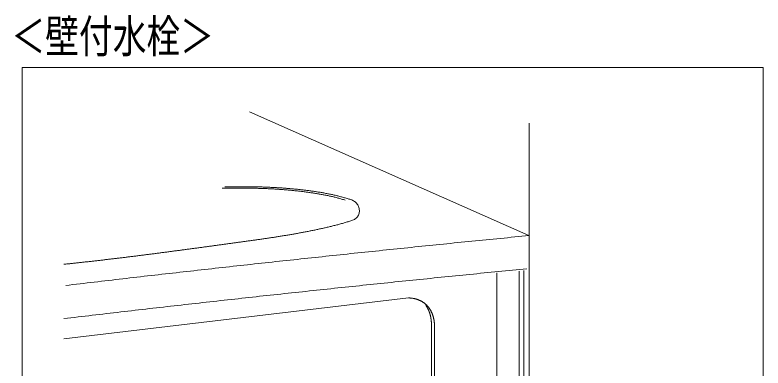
# Model space of a CAD drawing. Units: millimetres on the paper. Extents: x -305 to 305, y -152 to 152.
# Drawn here: x -255.3 to -200.8, y -29.4 to -3.7 of the extents above; entities that cross this region are included whole.
import ezdxf
from ezdxf.enums import TextEntityAlignment as Align

# ---------------------------------------------------------------- set-up
doc = ezdxf.new("R2010")
doc.units = ezdxf.units.MM
doc.layers.add('0-1_RV', color=7, linetype='Continuous', lineweight=9)
doc.styles.add('ＭＳ ゴシック', font='')
doc.styles.get('ＭＳ ゴシック').set_extended_font_data('MS Gothic')

msp = doc.modelspace()

# ---------------------------------------------------------------- linework, layer by layer
at = {"layer": '0-1_RV'}
for p, q in [((-238.236, -10.751), (-217.875, -19.782)), ((-217.855, -11.593), (-217.855, -31.417)), ((-218.259, -31.139), (-218.259, -22.33)), ((-220.214, -36.627), (-220.214, -22.502)), ((-218.583, -22.387), (-218.583, -30.967)), ((-251.781, -27.31), (-226.655, -24.329)), ((-224.979, -26.366), (-224.979, -36.648)), ((-224.751, -26.537), (-224.751, -36.841))]:
    msp.add_line(p, q, dxfattribs=at)
msp.add_lwpolyline([(-254.807, -60.33), (-200.815, -60.33), (-200.815, -7.527), (-254.807, -7.527)], close=True, dxfattribs=at)
for points in [[(-239.328, -16.317), (-239.398, -16.317), (-239.468, -16.318), (-239.537, -16.319), (-239.607, -16.32), (-239.676, -16.321), (-239.746, -16.322), (-239.815, -16.323), (-239.885, -16.324), (-239.955, -16.325), (-240.024, -16.327), (-240.094, -16.328), (-240.163, -16.33), (-240.233, -16.332)], [(-240.034, -16.232), (-239.964, -16.23), (-239.894, -16.229), (-239.825, -16.227), (-239.755, -16.226), (-239.686, -16.224), (-239.616, -16.223), (-239.546, -16.222), (-239.477, -16.221), (-239.407, -16.22), (-239.338, -16.219), (-239.268, -16.218), (-239.198, -16.218), (-239.129, -16.217), (-239.059, -16.217), (-238.99, -16.216), (-238.92, -16.216), (-238.85, -16.216), (-238.781, -16.216), (-238.711, -16.216), (-238.642, -16.216), (-238.572, -16.217), (-238.502, -16.217), (-238.433, -16.217), (-238.363, -16.218), (-238.294, -16.219), (-238.224, -16.219), (-238.154, -16.22), (-238.085, -16.221), (-238.015, -16.222), (-237.946, -16.224), (-237.876, -16.225), (-237.807, -16.226), (-237.737, -16.228), (-237.667, -16.229), (-237.598, -16.231), (-237.528, -16.233), (-237.459, -16.235), (-237.389, -16.237), (-237.32, -16.239)], [(-236.615, -16.378), (-236.685, -16.374), (-236.754, -16.37), (-236.824, -16.367), (-236.893, -16.363), (-236.963, -16.36), (-237.032, -16.357), (-237.102, -16.354), (-237.171, -16.351), (-237.241, -16.349), (-237.31, -16.346), (-237.38, -16.344), (-237.449, -16.341), (-237.519, -16.339), (-237.589, -16.337), (-237.658, -16.335), (-237.728, -16.333), (-237.797, -16.331), (-237.867, -16.329), (-237.936, -16.328), (-238.006, -16.326), (-238.076, -16.325), (-238.145, -16.323), (-238.215, -16.322), (-238.284, -16.321), (-238.354, -16.32), (-238.424, -16.319), (-238.493, -16.318), (-238.563, -16.318), (-238.632, -16.317), (-238.702, -16.317), (-238.772, -16.316), (-238.841, -16.316), (-238.911, -16.316), (-238.98, -16.316), (-239.05, -16.316), (-239.12, -16.316), (-239.189, -16.316), (-239.259, -16.317), (-239.328, -16.317)], [(-237.32, -16.239), (-237.25, -16.241), (-237.18, -16.244), (-237.111, -16.246), (-237.041, -16.249), (-236.972, -16.252), (-236.902, -16.254), (-236.833, -16.257), (-236.763, -16.261), (-236.694, -16.264), (-236.624, -16.267), (-236.555, -16.271), (-236.485, -16.274), (-236.416, -16.278), (-236.346, -16.282), (-236.277, -16.286), (-236.207, -16.29), (-236.138, -16.294), (-236.068, -16.298), (-235.999, -16.303), (-235.929, -16.307), (-235.86, -16.312), (-235.79, -16.317), (-235.721, -16.322), (-235.652, -16.327), (-235.582, -16.333), (-235.513, -16.338), (-235.443, -16.344), (-235.374, -16.349), (-235.305, -16.355), (-235.235, -16.361), (-235.166, -16.367), (-235.097, -16.374), (-235.027, -16.38), (-234.958, -16.387), (-234.889, -16.393), (-234.82, -16.4), (-234.75, -16.407), (-234.681, -16.415), (-234.612, -16.422)], [(-233.913, -16.633), (-233.982, -16.623), (-234.051, -16.614), (-234.12, -16.604), (-234.189, -16.595), (-234.258, -16.587), (-234.327, -16.578), (-234.396, -16.569), (-234.466, -16.561), (-234.535, -16.553), (-234.604, -16.545), (-234.673, -16.537), (-234.742, -16.529), (-234.811, -16.522), (-234.881, -16.514), (-234.95, -16.507), (-235.019, -16.5), (-235.088, -16.493), (-235.158, -16.486), (-235.227, -16.48), (-235.296, -16.473), (-235.365, -16.467), (-235.435, -16.461), (-235.504, -16.455), (-235.573, -16.449), (-235.643, -16.443), (-235.712, -16.438), (-235.782, -16.432), (-235.851, -16.427), (-235.92, -16.422), (-235.99, -16.417), (-236.059, -16.412), (-236.129, -16.407), (-236.198, -16.403), (-236.268, -16.398), (-236.337, -16.394), (-236.407, -16.389), (-236.476, -16.385), (-236.546, -16.381), (-236.615, -16.378)], [(-234.612, -16.422), (-234.543, -16.429), (-234.474, -16.437), (-234.404, -16.445), (-234.335, -16.453), (-234.266, -16.461), (-234.197, -16.47), (-234.128, -16.478), (-234.059, -16.487), (-233.99, -16.496), (-233.921, -16.505), (-233.852, -16.514), (-233.783, -16.523), (-233.714, -16.533), (-233.645, -16.543), (-233.576, -16.553), (-233.507, -16.563), (-233.439, -16.573), (-233.37, -16.584), (-233.301, -16.595), (-233.232, -16.606), (-233.164, -16.617), (-233.095, -16.628), (-233.026, -16.64), (-232.958, -16.652), (-232.889, -16.664), (-232.821, -16.676), (-232.752, -16.689), (-232.684, -16.702), (-232.615, -16.715), (-232.547, -16.728), (-232.479, -16.741), (-232.411, -16.755), (-232.342, -16.769), (-232.274, -16.784), (-232.206, -16.798), (-232.138, -16.813), (-232.07, -16.828), (-232.003, -16.844), (-231.935, -16.86)], [(-231.264, -17.206), (-231.33, -17.183), (-231.396, -17.161), (-231.462, -17.14), (-231.529, -17.12), (-231.596, -17.1), (-231.662, -17.081), (-231.73, -17.063), (-231.797, -17.044), (-231.864, -17.027), (-231.931, -17.009), (-231.999, -16.992), (-232.067, -16.976), (-232.134, -16.96), (-232.202, -16.944), (-232.27, -16.928), (-232.338, -16.913), (-232.406, -16.898), (-232.474, -16.883), (-232.542, -16.869), (-232.61, -16.855), (-232.678, -16.841), (-232.747, -16.828), (-232.815, -16.814), (-232.883, -16.801), (-232.952, -16.789), (-233.02, -16.776), (-233.089, -16.764), (-233.157, -16.752), (-233.226, -16.74), (-233.294, -16.728), (-233.363, -16.717), (-233.432, -16.705), (-233.5, -16.694), (-233.569, -16.684), (-233.638, -16.673), (-233.707, -16.663), (-233.776, -16.653), (-233.845, -16.643), (-233.913, -16.633)], [(-231.935, -16.86), (-231.867, -16.876), (-231.8, -16.893), (-231.732, -16.909), (-231.665, -16.927), (-231.597, -16.945), (-231.53, -16.963), (-231.463, -16.981), (-231.396, -17), (-231.329, -17.02), (-231.263, -17.04), (-231.196, -17.061), (-231.13, -17.083), (-231.065, -17.106)], [(-231.065, -17.106), (-230.995, -17.12), (-230.925, -17.137), (-230.857, -17.159), (-230.79, -17.184), (-230.725, -17.214), (-230.662, -17.247), (-230.601, -17.285), (-230.544, -17.328), (-230.49, -17.374), (-230.44, -17.426), (-230.395, -17.481), (-230.355, -17.54), (-230.32, -17.603), (-230.291, -17.668), (-230.268, -17.736), (-230.251, -17.805), (-230.24, -17.876), (-230.236, -17.947), (-230.238, -18.018), (-230.245, -18.089), (-230.259, -18.159), (-230.28, -18.228), (-230.306, -18.294), (-230.339, -18.358), (-230.378, -18.418), (-230.423, -18.473), (-230.475, -18.523), (-230.532, -18.565), (-230.595, -18.6), (-230.66, -18.628), (-230.727, -18.653), (-230.794, -18.678), (-230.861, -18.702), (-230.928, -18.725), (-230.996, -18.747), (-231.064, -18.769), (-231.132, -18.79), (-231.2, -18.811), (-231.268, -18.832)], [(-231.268, -18.832), (-231.337, -18.852), (-231.405, -18.872), (-231.474, -18.892), (-231.542, -18.911), (-231.611, -18.931), (-231.68, -18.95), (-231.749, -18.968), (-231.817, -18.987), (-231.886, -19.005), (-231.955, -19.023), (-232.024, -19.04), (-232.094, -19.058), (-232.163, -19.075), (-232.232, -19.092), (-232.301, -19.109), (-232.37, -19.126), (-232.44, -19.143), (-232.509, -19.159), (-232.579, -19.176), (-232.648, -19.192), (-232.718, -19.208), (-232.787, -19.224), (-232.857, -19.239), (-232.926, -19.255), (-232.996, -19.27), (-233.065, -19.286), (-233.135, -19.301), (-233.205, -19.316), (-233.275, -19.331), (-233.344, -19.345), (-233.414, -19.36), (-233.484, -19.375), (-233.554, -19.389), (-233.624, -19.403), (-233.693, -19.417), (-233.763, -19.431), (-233.833, -19.445), (-233.903, -19.459), (-233.973, -19.473)], [(-233.973, -19.473), (-234.043, -19.487), (-234.113, -19.5), (-234.183, -19.514), (-234.253, -19.527), (-234.323, -19.54), (-234.393, -19.553), (-234.463, -19.566), (-234.534, -19.579), (-234.604, -19.592), (-234.674, -19.605), (-234.744, -19.618), (-234.814, -19.63), (-234.884, -19.643), (-234.955, -19.655), (-235.025, -19.668), (-235.095, -19.68), (-235.165, -19.692), (-235.236, -19.704), (-235.306, -19.717), (-235.376, -19.729), (-235.446, -19.74), (-235.517, -19.752), (-235.587, -19.764), (-235.657, -19.776), (-235.728, -19.787), (-235.798, -19.799), (-235.868, -19.81), (-235.939, -19.822), (-236.009, -19.833), (-236.08, -19.844), (-236.15, -19.855), (-236.22, -19.866), (-236.291, -19.877), (-236.361, -19.888), (-236.432, -19.899), (-236.502, -19.91), (-236.573, -19.921), (-236.643, -19.931), (-236.714, -19.942)], [(-236.714, -19.942), (-236.784, -19.953), (-236.855, -19.963), (-236.925, -19.974), (-236.996, -19.984), (-237.066, -19.994), (-237.137, -20.004), (-237.208, -20.015), (-237.278, -20.025), (-237.349, -20.035), (-237.419, -20.045), (-237.49, -20.055), (-237.561, -20.065), (-237.631, -20.075), (-237.702, -20.085), (-237.772, -20.095), (-237.843, -20.105), (-237.914, -20.115), (-237.984, -20.125), (-238.055, -20.134), (-238.125, -20.144), (-238.196, -20.154), (-238.267, -20.164), (-238.337, -20.173), (-238.408, -20.183), (-238.479, -20.193), (-238.549, -20.202), (-238.62, -20.212), (-238.69, -20.222), (-238.761, -20.231), (-238.832, -20.241), (-238.902, -20.251), (-238.973, -20.26), (-239.044, -20.27), (-239.114, -20.28), (-239.185, -20.289), (-239.256, -20.299), (-239.326, -20.309), (-239.397, -20.319), (-239.468, -20.328)], [(-217.875, -19.782), (-218.135, -19.807), (-218.395, -19.832), (-218.655, -19.858), (-218.915, -19.883), (-219.175, -19.908), (-219.435, -19.934), (-219.695, -19.96), (-219.955, -19.985), (-220.215, -20.011), (-220.475, -20.036), (-220.735, -20.062), (-220.994, -20.088), (-221.254, -20.114), (-221.514, -20.14), (-221.774, -20.166), (-222.034, -20.192), (-222.294, -20.218), (-222.554, -20.244), (-222.814, -20.27), (-223.074, -20.296), (-223.334, -20.322), (-223.594, -20.349), (-223.853, -20.375), (-224.113, -20.401), (-224.373, -20.427), (-224.633, -20.454), (-224.893, -20.48), (-225.153, -20.507), (-225.413, -20.533), (-225.673, -20.56), (-225.932, -20.586), (-226.192, -20.613), (-226.452, -20.64), (-226.712, -20.667), (-226.972, -20.693), (-227.232, -20.72), (-227.492, -20.747), (-227.751, -20.774), (-228.011, -20.801)], [(-242.222, -20.706), (-242.293, -20.715), (-242.364, -20.725), (-242.434, -20.734), (-242.505, -20.744), (-242.576, -20.754), (-242.646, -20.763), (-242.717, -20.773), (-242.788, -20.782), (-242.858, -20.792), (-242.929, -20.801), (-243, -20.811), (-243.07, -20.82), (-243.141, -20.83), (-243.212, -20.839), (-243.282, -20.849), (-243.353, -20.858), (-243.424, -20.867), (-243.494, -20.877), (-243.565, -20.886), (-243.636, -20.896), (-243.706, -20.905), (-243.777, -20.914), (-243.848, -20.924), (-243.918, -20.933), (-243.989, -20.943), (-244.06, -20.952), (-244.13, -20.961), (-244.201, -20.971), (-244.272, -20.98), (-244.343, -20.989), (-244.413, -20.998), (-244.484, -21.008), (-244.555, -21.017), (-244.625, -21.026), (-244.696, -21.035), (-244.767, -21.045), (-244.837, -21.054), (-244.908, -21.063), (-244.979, -21.072)], [(-239.468, -20.328), (-239.538, -20.338), (-239.609, -20.348), (-239.679, -20.357), (-239.75, -20.367), (-239.821, -20.377), (-239.891, -20.387), (-239.962, -20.396), (-240.033, -20.406), (-240.103, -20.416), (-240.174, -20.426), (-240.244, -20.435), (-240.315, -20.445), (-240.386, -20.455), (-240.456, -20.465), (-240.527, -20.474), (-240.598, -20.484), (-240.668, -20.494), (-240.739, -20.503), (-240.81, -20.513), (-240.88, -20.523), (-240.951, -20.532), (-241.021, -20.542), (-241.092, -20.552), (-241.163, -20.561), (-241.233, -20.571), (-241.304, -20.581), (-241.375, -20.59), (-241.445, -20.6), (-241.516, -20.61), (-241.587, -20.619), (-241.657, -20.629), (-241.728, -20.639), (-241.799, -20.648), (-241.869, -20.658), (-241.94, -20.667), (-242.01, -20.677), (-242.081, -20.687), (-242.152, -20.696), (-242.222, -20.706)], [(-244.979, -21.072), (-245.05, -21.081), (-245.12, -21.091), (-245.191, -21.1), (-245.262, -21.109), (-245.332, -21.118), (-245.403, -21.127), (-245.474, -21.136), (-245.545, -21.145), (-245.615, -21.154), (-245.686, -21.163), (-245.757, -21.172), (-245.827, -21.181), (-245.898, -21.19), (-245.969, -21.199), (-246.04, -21.208), (-246.11, -21.217), (-246.181, -21.226), (-246.252, -21.235), (-246.323, -21.244), (-246.393, -21.253), (-246.464, -21.262), (-246.535, -21.271), (-246.606, -21.28), (-246.676, -21.288), (-246.747, -21.297), (-246.818, -21.306), (-246.889, -21.315), (-246.959, -21.324), (-247.03, -21.332), (-247.101, -21.341), (-247.172, -21.35), (-247.242, -21.358), (-247.313, -21.367), (-247.384, -21.376), (-247.455, -21.384), (-247.525, -21.393), (-247.596, -21.402), (-247.667, -21.41), (-247.738, -21.419)], [(-228.011, -20.801), (-228.271, -20.828), (-228.531, -20.855), (-228.791, -20.882), (-229.05, -20.909), (-229.31, -20.936), (-229.57, -20.963), (-229.83, -20.99), (-230.09, -21.017), (-230.349, -21.045), (-230.609, -21.072), (-230.869, -21.099), (-231.129, -21.126), (-231.389, -21.154), (-231.648, -21.181), (-231.908, -21.209), (-232.168, -21.236), (-232.428, -21.264), (-232.687, -21.291), (-232.947, -21.319), (-233.207, -21.347), (-233.467, -21.374), (-233.726, -21.402), (-233.986, -21.43), (-234.246, -21.458), (-234.505, -21.486), (-234.765, -21.514), (-235.025, -21.541), (-235.285, -21.569), (-235.544, -21.597), (-235.804, -21.625), (-236.064, -21.654), (-236.323, -21.682), (-236.583, -21.71), (-236.843, -21.738), (-237.103, -21.766), (-237.362, -21.795), (-237.622, -21.823), (-237.882, -21.851), (-238.141, -21.88)], [(-250.5, -21.738), (-250.571, -21.745), (-250.642, -21.753), (-250.713, -21.761), (-250.784, -21.769), (-250.854, -21.776), (-250.925, -21.784), (-250.996, -21.791), (-251.067, -21.799), (-251.138, -21.807), (-251.209, -21.814), (-251.28, -21.822), (-251.351, -21.829), (-251.422, -21.837), (-251.493, -21.844), (-251.563, -21.851), (-251.634, -21.859), (-251.705, -21.866), (-251.776, -21.873)], [(-247.738, -21.419), (-247.809, -21.427), (-247.879, -21.436), (-247.95, -21.444), (-248.021, -21.453), (-248.092, -21.461), (-248.163, -21.47), (-248.233, -21.478), (-248.304, -21.487), (-248.375, -21.495), (-248.446, -21.504), (-248.517, -21.512), (-248.587, -21.52), (-248.658, -21.529), (-248.729, -21.537), (-248.8, -21.545), (-248.871, -21.553), (-248.941, -21.562), (-249.012, -21.57), (-249.083, -21.578), (-249.154, -21.586), (-249.225, -21.594), (-249.296, -21.603), (-249.366, -21.611), (-249.437, -21.619), (-249.508, -21.627), (-249.579, -21.635), (-249.65, -21.643), (-249.721, -21.651), (-249.791, -21.659), (-249.862, -21.667), (-249.933, -21.675), (-250.004, -21.683), (-250.075, -21.691), (-250.146, -21.699), (-250.217, -21.707), (-250.287, -21.714), (-250.358, -21.722), (-250.429, -21.73), (-250.5, -21.738)], [(-238.141, -21.88), (-238.401, -21.908), (-238.661, -21.937), (-238.92, -21.965), (-239.18, -21.994), (-239.439, -22.023), (-239.699, -22.051), (-239.959, -22.08), (-240.218, -22.109), (-240.478, -22.137), (-240.738, -22.166), (-240.997, -22.195), (-241.257, -22.224), (-241.516, -22.253), (-241.776, -22.282), (-242.036, -22.311), (-242.295, -22.34), (-242.555, -22.369), (-242.814, -22.399), (-243.074, -22.428), (-243.333, -22.457), (-243.593, -22.486), (-243.853, -22.516), (-244.112, -22.545), (-244.372, -22.575), (-244.631, -22.604), (-244.891, -22.634), (-245.15, -22.663), (-245.41, -22.693), (-245.669, -22.723), (-245.929, -22.752), (-246.188, -22.782), (-246.448, -22.812), (-246.707, -22.842), (-246.967, -22.872), (-247.226, -22.902), (-247.486, -22.932), (-247.745, -22.962), (-248.005, -22.992), (-248.264, -23.023)], [(-218.029, -22.203), (-218.289, -22.228), (-218.548, -22.253), (-218.808, -22.278), (-219.068, -22.303), (-219.328, -22.329), (-219.588, -22.354), (-219.848, -22.379), (-220.108, -22.405), (-220.367, -22.431), (-220.627, -22.456), (-220.887, -22.482), (-221.147, -22.507), (-221.407, -22.533), (-221.667, -22.559), (-221.926, -22.585), (-222.186, -22.611), (-222.446, -22.637), (-222.706, -22.663), (-222.966, -22.689), (-223.225, -22.715), (-223.485, -22.741), (-223.745, -22.767), (-224.005, -22.793), (-224.265, -22.819), (-224.524, -22.846), (-224.784, -22.872), (-225.044, -22.898), (-225.304, -22.925), (-225.563, -22.951), (-225.823, -22.978), (-226.083, -23.004), (-226.343, -23.031), (-226.602, -23.057), (-226.862, -23.084), (-227.122, -23.111), (-227.382, -23.138), (-227.641, -23.164), (-227.901, -23.191), (-228.161, -23.218)], [(-248.264, -23.023), (-248.524, -23.053), (-248.783, -23.083), (-249.043, -23.114), (-249.302, -23.144), (-249.561, -23.175), (-249.821, -23.205), (-250.08, -23.236), (-250.34, -23.266), (-250.599, -23.297), (-250.859, -23.328), (-251.118, -23.358), (-251.377, -23.389), (-251.637, -23.42)], [(-228.161, -23.218), (-228.421, -23.245), (-228.68, -23.272), (-228.94, -23.299), (-229.2, -23.326), (-229.459, -23.353), (-229.719, -23.38), (-229.979, -23.407), (-230.238, -23.434), (-230.498, -23.461), (-230.758, -23.488), (-231.017, -23.516), (-231.277, -23.543), (-231.537, -23.57), (-231.796, -23.598), (-232.056, -23.625), (-232.316, -23.653), (-232.575, -23.68), (-232.835, -23.708), (-233.095, -23.735), (-233.354, -23.763), (-233.614, -23.791), (-233.874, -23.818), (-234.133, -23.846), (-234.393, -23.874), (-234.652, -23.902), (-234.912, -23.929), (-235.172, -23.957), (-235.431, -23.985), (-235.691, -24.013), (-235.95, -24.041), (-236.21, -24.069), (-236.47, -24.097), (-236.729, -24.126), (-236.989, -24.154), (-237.248, -24.182), (-237.508, -24.21), (-237.767, -24.239), (-238.027, -24.267), (-238.287, -24.295)], [(-238.287, -24.295), (-238.546, -24.324), (-238.806, -24.352), (-239.065, -24.381), (-239.325, -24.409), (-239.584, -24.438), (-239.844, -24.467), (-240.103, -24.495), (-240.363, -24.524), (-240.622, -24.553), (-240.882, -24.582), (-241.141, -24.61), (-241.401, -24.639), (-241.66, -24.668), (-241.92, -24.697), (-242.179, -24.726), (-242.439, -24.755), (-242.698, -24.785), (-242.958, -24.814), (-243.217, -24.843), (-243.477, -24.872), (-243.736, -24.902), (-243.995, -24.931), (-244.255, -24.96), (-244.514, -24.99), (-244.774, -25.019), (-245.033, -25.049), (-245.293, -25.079), (-245.552, -25.108), (-245.811, -25.138), (-246.071, -25.168), (-246.33, -25.197), (-246.59, -25.227), (-246.849, -25.257), (-247.108, -25.287), (-247.368, -25.317), (-247.627, -25.347), (-247.886, -25.377), (-248.146, -25.408), (-248.405, -25.438)], [(-226.655, -24.329), (-226.629, -24.329), (-226.604, -24.329), (-226.579, -24.33), (-226.554, -24.331), (-226.528, -24.332), (-226.503, -24.334), (-226.478, -24.337), (-226.453, -24.34), (-226.428, -24.343), (-226.403, -24.346), (-226.378, -24.349), (-226.353, -24.353), (-226.328, -24.357), (-226.303, -24.362), (-226.278, -24.367), (-226.254, -24.372), (-226.229, -24.377), (-226.204, -24.383), (-226.18, -24.389), (-226.155, -24.395), (-226.131, -24.402), (-226.107, -24.409), (-226.082, -24.416), (-226.058, -24.423), (-226.034, -24.431), (-226.01, -24.439), (-225.986, -24.447), (-225.963, -24.456), (-225.939, -24.465), (-225.916, -24.474), (-225.892, -24.484), (-225.869, -24.494), (-225.846, -24.504), (-225.823, -24.515), (-225.8, -24.526), (-225.777, -24.537), (-225.755, -24.548), (-225.733, -24.56), (-225.71, -24.572)], [(-225.71, -24.572), (-225.688, -24.584), (-225.666, -24.597), (-225.645, -24.61), (-225.623, -24.623), (-225.602, -24.637), (-225.581, -24.651), (-225.56, -24.665), (-225.539, -24.68), (-225.519, -24.695), (-225.499, -24.71), (-225.479, -24.725), (-225.459, -24.741), (-225.439, -24.757), (-225.42, -24.774), (-225.401, -24.79), (-225.382, -24.807), (-225.364, -24.824), (-225.346, -24.842), (-225.328, -24.86), (-225.31, -24.878), (-225.292, -24.896), (-225.275, -24.915), (-225.258, -24.934), (-225.242, -24.953), (-225.225, -24.972), (-225.209, -24.992), (-225.194, -25.011), (-225.178, -25.031), (-225.163, -25.052), (-225.148, -25.072), (-225.134, -25.093), (-225.119, -25.114), (-225.105, -25.135), (-225.092, -25.156), (-225.078, -25.178), (-225.065, -25.199), (-225.053, -25.221), (-225.04, -25.243), (-225.028, -25.265)], [(-225.385, -24.888), (-225.378, -24.898), (-225.371, -24.908), (-225.364, -24.918), (-225.358, -24.928), (-225.351, -24.937), (-225.344, -24.947), (-225.338, -24.957), (-225.331, -24.967), (-225.324, -24.978), (-225.318, -24.988), (-225.312, -24.998), (-225.305, -25.008), (-225.299, -25.018), (-225.293, -25.029), (-225.287, -25.039), (-225.281, -25.049), (-225.275, -25.06), (-225.269, -25.07), (-225.263, -25.081), (-225.258, -25.091), (-225.252, -25.102), (-225.246, -25.112), (-225.241, -25.123), (-225.235, -25.134), (-225.23, -25.144), (-225.225, -25.155), (-225.219, -25.166), (-225.214, -25.177), (-225.209, -25.187), (-225.204, -25.198), (-225.199, -25.209), (-225.194, -25.22), (-225.189, -25.231), (-225.184, -25.242), (-225.18, -25.253), (-225.175, -25.264), (-225.17, -25.275), (-225.166, -25.286), (-225.161, -25.297)], [(-248.405, -25.438), (-248.664, -25.468), (-248.924, -25.499), (-249.183, -25.529), (-249.442, -25.559), (-249.702, -25.59), (-249.961, -25.62), (-250.22, -25.651), (-250.48, -25.682), (-250.739, -25.712), (-250.998, -25.743), (-251.258, -25.774), (-251.517, -25.805), (-251.776, -25.836)], [(-225.161, -25.297), (-225.157, -25.308), (-225.153, -25.32), (-225.148, -25.331), (-225.144, -25.342), (-225.14, -25.353), (-225.136, -25.365), (-225.132, -25.376), (-225.128, -25.387), (-225.124, -25.398), (-225.12, -25.41), (-225.116, -25.421), (-225.112, -25.433), (-225.109, -25.444), (-225.105, -25.455), (-225.102, -25.467), (-225.098, -25.478), (-225.095, -25.49), (-225.091, -25.501), (-225.088, -25.513), (-225.085, -25.524), (-225.081, -25.536), (-225.078, -25.547), (-225.075, -25.559), (-225.072, -25.571), (-225.069, -25.582), (-225.066, -25.594), (-225.063, -25.605), (-225.061, -25.617), (-225.058, -25.629), (-225.055, -25.64), (-225.052, -25.652), (-225.05, -25.664), (-225.047, -25.676), (-225.045, -25.687), (-225.042, -25.699), (-225.04, -25.711), (-225.038, -25.722), (-225.035, -25.734), (-225.033, -25.746)], [(-225.028, -25.265), (-225.016, -25.288), (-225.005, -25.31), (-224.993, -25.333), (-224.982, -25.356), (-224.972, -25.379), (-224.961, -25.402), (-224.951, -25.425), (-224.942, -25.448), (-224.932, -25.472), (-224.923, -25.495), (-224.914, -25.519), (-224.905, -25.543), (-224.897, -25.566), (-224.889, -25.59), (-224.881, -25.614), (-224.874, -25.639), (-224.866, -25.663), (-224.859, -25.687), (-224.853, -25.711), (-224.846, -25.736), (-224.84, -25.76), (-224.834, -25.785), (-224.828, -25.81), (-224.822, -25.834), (-224.817, -25.859), (-224.812, -25.884), (-224.807, -25.909), (-224.802, -25.934), (-224.797, -25.958), (-224.793, -25.983), (-224.789, -26.008), (-224.785, -26.033), (-224.781, -26.058), (-224.778, -26.083), (-224.774, -26.109), (-224.771, -26.134), (-224.768, -26.159), (-224.766, -26.184), (-224.763, -26.209)], [(-225.033, -25.746), (-225.031, -25.758), (-225.029, -25.77), (-225.027, -25.781), (-225.025, -25.793), (-225.023, -25.805), (-225.021, -25.817), (-225.019, -25.829), (-225.017, -25.841), (-225.015, -25.852), (-225.014, -25.864), (-225.012, -25.876), (-225.01, -25.888), (-225.009, -25.9), (-225.007, -25.912), (-225.006, -25.924), (-225.004, -25.935), (-225.003, -25.947), (-225.001, -25.959), (-225, -25.971), (-224.999, -25.983), (-224.997, -25.995), (-224.996, -26.007), (-224.995, -26.019), (-224.994, -26.031), (-224.993, -26.043), (-224.992, -26.055), (-224.991, -26.067), (-224.99, -26.079), (-224.989, -26.091), (-224.988, -26.102), (-224.988, -26.114), (-224.987, -26.126), (-224.986, -26.138), (-224.985, -26.15), (-224.985, -26.162), (-224.984, -26.174), (-224.983, -26.186), (-224.983, -26.198), (-224.982, -26.21)], [(-224.982, -26.21), (-224.982, -26.222), (-224.982, -26.234), (-224.981, -26.246), (-224.981, -26.258), (-224.98, -26.27), (-224.98, -26.282), (-224.98, -26.294), (-224.98, -26.306), (-224.98, -26.318), (-224.98, -26.33), (-224.979, -26.342), (-224.979, -26.354), (-224.979, -26.366), (-224.979, -26.366)], [(-224.763, -26.209), (-224.761, -26.234), (-224.759, -26.26), (-224.757, -26.285), (-224.756, -26.31), (-224.754, -26.335), (-224.753, -26.36), (-224.752, -26.386), (-224.751, -26.411), (-224.751, -26.436), (-224.751, -26.462), (-224.751, -26.487), (-224.751, -26.512), (-224.751, -26.537)]]:
    msp.add_lwpolyline(points, dxfattribs=at)

# ---------------------------------------------------------------- texts
at = {"layer": '0-1_RV', "style": 'ＭＳ ゴシック', "width": 0.75}
msp.add_text('＜壁付水栓＞', height=2.405, dxfattribs=at).set_placement((-255.598, -7.174), align=Align.BOTTOM_LEFT)

doc.saveas('drawing.dxf')
